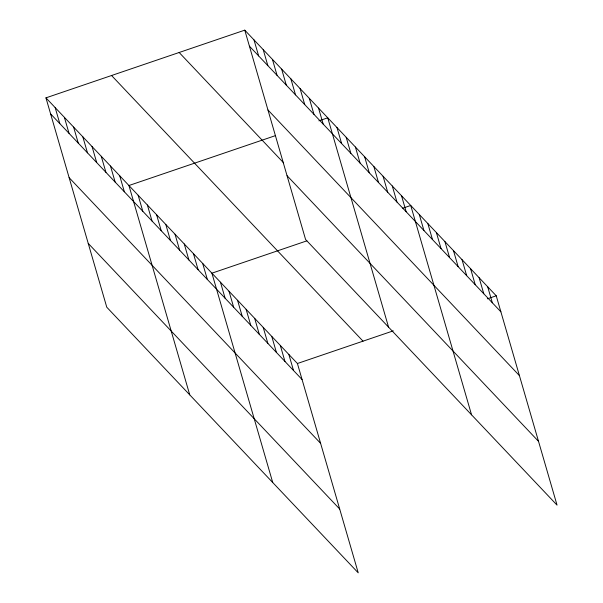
<?xml version="1.0" encoding="UTF-8"?>
<svg xmlns="http://www.w3.org/2000/svg" width="603" height="603" viewBox="0 0 603 603"><rect width="100%" height="100%" fill="white"/><g stroke="black" fill="none" stroke-linecap="round" stroke-linejoin="round"><path stroke-width="0.9" d="M45.949 97.859L297.415 363.503L358.235 572.85L106.769 307.206L45.949 97.859L244.765 30.15L496.231 295.794L557.051 505.141L305.585 239.497L244.765 30.15M275.443 135.63L128.929 185.52L189.749 394.867M318.881 120.834L327.753 117.811L388.573 327.165M306.874 240.846L211.909 273.182L272.737 482.528M402.759 208.193L410.733 205.48L471.554 414.826M297.415 363.503L393.262 330.859M487.367 298.817L496.231 295.794M249.423 46.175L500.889 311.819M267.958 109.972L519.424 375.616M179.159 52.491L283.651 162.885M287.051 175.699L538.517 441.343M111.555 75.511L363.021 341.162M50.599 113.877L302.065 379.521M69.134 177.674L320.6 443.318M88.234 243.408L339.7 509.053M487.684 286.764L492.342 302.789M479.136 277.734L483.787 293.751M470.581 268.697L475.239 284.722M462.034 259.667L466.692 275.692M453.486 250.637L458.137 266.662M444.931 241.607L449.589 257.624M436.384 232.57L441.042 248.594M427.836 223.54L432.487 239.564M419.289 214.51L423.939 230.534M401.515 195.734L406.173 211.759M392.297 185.995L396.947 202.02M383.071 176.257L387.729 192.282M373.852 166.518L378.511 182.536M364.634 156.772L369.285 172.797M355.416 147.034L360.066 163.059M346.19 137.296L350.848 153.313M336.971 127.557L341.63 143.574M318.527 108.073L323.185 124.097M309.309 98.334L313.967 114.351M300.09 88.596L304.749 104.613M290.872 78.85L295.523 94.875M281.646 69.111L286.304 85.136M272.428 59.373L277.086 75.39M263.209 49.634L267.86 65.652M253.991 39.888L258.642 55.913M288.86 354.466L293.518 370.491M280.312 345.436L284.963 361.461M271.765 336.406L276.415 352.431M263.209 327.376L267.868 343.393M254.662 318.339L259.32 334.364M246.114 309.309L250.765 325.334M237.559 300.279L242.218 316.304M229.012 291.249L233.67 307.266M220.464 282.212L225.115 298.236M202.691 263.443L207.349 279.468M193.473 253.705L198.123 269.722M184.254 243.959L188.905 259.983M175.028 234.22L179.686 250.245M165.81 224.482L170.468 240.507M156.592 214.743L161.242 230.761M147.373 204.997L152.024 221.022M138.147 195.259L142.805 211.284M119.711 175.782L124.361 191.799M110.485 166.036L115.143 182.061M101.266 156.298L105.924 172.322M92.048 146.559L96.706 162.576M82.83 136.821L87.48 152.838M73.604 127.075L78.262 143.099M64.385 117.336L69.043 133.361M55.167 107.598L59.818 123.615"/></g></svg>
